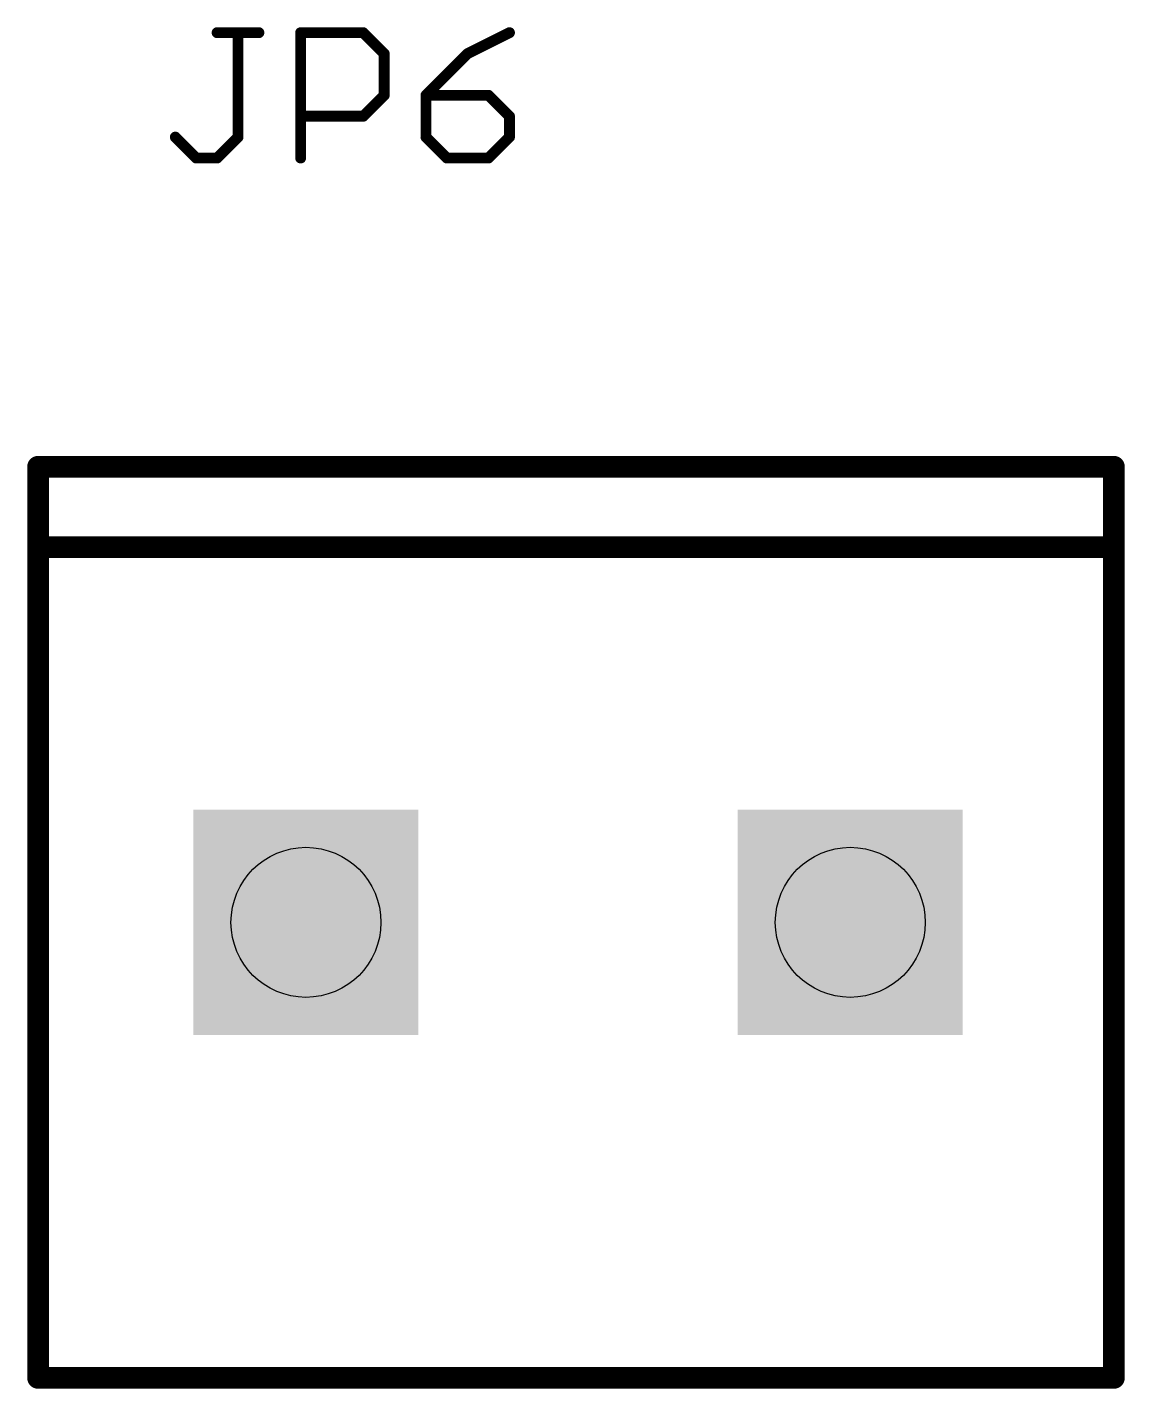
# Model space of a CAD drawing. Extents: x -132 to 146, y -142 to 112.
# Drawn here: x -131.63 to -121.39, y -141.89 to -129.19 of the extents above; entities that cross this region are included whole.
import ezdxf

# ---------------------------------------------------------------- set-up
doc = ezdxf.new("R2010")
doc.units = 0
for name, color, linetype in [('17', 82, 'CONTINUOUS'), ('21', 253, 'CONTINUOUS'), ('44', 253, 'CONTINUOUS')]:
    doc.layers.add(name, color=color, linetype=linetype)

# ---------------------------------------------------------------- blocks, each defined once
blk = doc.blocks.new('SQUAREP')
blk.add_solid([(-0.5, -0.5), (0.5, -0.5), (-0.5, 0.5), (0.5, 0.5)])

msp = doc.modelspace()

# ---------------------------------------------------------------- linework, layer by layer
at = {"layer": '21'}
for points, const_width in [([(-129.8614, -129.2408), (-129.4716, -129.2408)], 0.1016), ([(-129.6665, -130.2153), (-129.6665, -129.2408)], 0.1016), ([(-129.0818, -130.4102), (-129.0818, -129.2408)], 0.1016), ([(-129.0818, -129.2408), (-128.4971, -129.2408)], 0.1016), ([(-128.4971, -129.2408), (-128.3022, -129.4357)], 0.1016), ([(-127.1328, -129.2408), (-127.5226, -129.4357)], 0.1016), ([(-128.3022, -129.4357), (-128.3022, -129.8255)], 0.1016), ([(-127.5226, -129.4357), (-127.9124, -129.8255)], 0.1016), ([(-128.3022, -129.8255), (-128.4971, -130.0204)], 0.1016), ([(-127.9124, -129.8255), (-127.9124, -130.2153)], 0.1016), ([(-127.3277, -129.8255), (-127.9124, -129.8255)], 0.1016), ([(-127.1328, -130.0204), (-127.3277, -129.8255)], 0.1016), ([(-128.4971, -130.0204), (-129.0818, -130.0204)], 0.1016), ([(-127.1328, -130.2153), (-127.1328, -130.0204)], 0.1016), ([(-130.2512, -130.2153), (-130.0563, -130.4102)], 0.1016), ([(-129.8614, -130.4102), (-129.6665, -130.2153)], 0.1016), ([(-127.9124, -130.2153), (-127.7175, -130.4102)], 0.1016), ([(-127.3277, -130.4102), (-127.1328, -130.2153)], 0.1016), ([(-130.0563, -130.4102), (-129.8614, -130.4102)], 0.1016), ([(-127.7175, -130.4102), (-127.3277, -130.4102)], 0.1016), ([(-131.532, -133.291), (-121.492, -133.291)], 0.2032), ([(-131.532, -134.041), (-131.532, -133.291)], 0.2032), ([(-121.492, -133.291), (-121.492, -134.041)], 0.2032), ([(-131.532, -141.791), (-131.532, -134.041)], 0.2032), ([(-131.532, -134.041), (-121.492, -134.041)], 0.2032), ([(-121.492, -134.041), (-121.492, -141.791)], 0.2032), ([(-121.492, -141.791), (-131.532, -141.791)], 0.2032)]:
    msp.add_lwpolyline(points, dxfattribs=dict(at, const_width=const_width))
for points, const_width in [([(-129.8614, -129.2154, 1), (-129.8614, -129.2662)], 0.0508), ([(-129.6411, -129.2408, 1), (-129.6919, -129.2408)], 0.0508), ([(-129.4716, -129.2662, 1), (-129.4716, -129.2154)], 0.0508), ([(-129.0564, -129.2408, 1), (-129.1072, -129.2408)], 0.0508), ([(-129.0818, -129.2154, 1), (-129.0818, -129.2662)], 0.0508), ([(-128.4791, -129.2228, 1), (-128.5151, -129.2588)], 0.0508), ([(-128.4971, -129.2662, 1), (-128.4971, -129.2154)], 0.0508), ([(-127.1215, -129.2635, 1), (-127.1442, -129.2181)], 0.0508), ([(-128.2768, -129.4357, 1), (-128.3276, -129.4357)], 0.0508), ([(-128.3202, -129.4537, 1), (-128.2842, -129.4177)], 0.0508), ([(-127.534, -129.413, 1), (-127.5113, -129.4584)], 0.0508), ([(-127.5046, -129.4537, 1), (-127.5406, -129.4177)], 0.0508), ([(-128.3276, -129.8255, 1), (-128.2768, -129.8255)], 0.0508), ([(-128.2842, -129.8435, 1), (-128.3202, -129.8075)], 0.0508), ([(-127.9304, -129.8075, 1), (-127.8944, -129.8435)], 0.0508), ([(-127.887, -129.8255, 1), (-127.9378, -129.8255)], 0.0508), ([(-127.9124, -129.8001, 1), (-127.9124, -129.8509)], 0.0508), ([(-127.3097, -129.8075, 1), (-127.3457, -129.8435)], 0.0508), ([(-127.3277, -129.8509, 1), (-127.3277, -129.8001)], 0.0508), ([(-129.0818, -129.995, 1), (-129.0818, -130.0458)], 0.0508), ([(-128.5151, -130.0024, 1), (-128.4791, -130.0384)], 0.0508), ([(-128.4971, -130.0458, 1), (-128.4971, -129.995)], 0.0508), ([(-127.1074, -130.0204, 1), (-127.1582, -130.0204)], 0.0508), ([(-127.1508, -130.0384, 1), (-127.1148, -130.0024)], 0.0508), ([(-130.2332, -130.1973, 1), (-130.2692, -130.2333)], 0.0508), ([(-129.6919, -130.2153, 1), (-129.6411, -130.2153)], 0.0508), ([(-129.6485, -130.2333, 1), (-129.6845, -130.1973)], 0.0508), ([(-127.8944, -130.1973, 1), (-127.9304, -130.2333)], 0.0508), ([(-127.9378, -130.2153, 1), (-127.887, -130.2153)], 0.0508), ([(-127.1582, -130.2153, 1), (-127.1074, -130.2153)], 0.0508), ([(-127.1148, -130.2333, 1), (-127.1508, -130.1973)], 0.0508), ([(-130.0563, -130.3848, 1), (-130.0563, -130.4356)], 0.0508), ([(-130.0743, -130.4282, 1), (-130.0383, -130.3922)], 0.0508), ([(-129.8794, -130.3922, 1), (-129.8434, -130.4282)], 0.0508), ([(-129.8614, -130.4356, 1), (-129.8614, -130.3848)], 0.0508), ([(-129.1072, -130.4102, 1), (-129.0564, -130.4102)], 0.0508), ([(-127.7175, -130.3848, 1), (-127.7175, -130.4356)], 0.0508), ([(-127.7355, -130.4282, 1), (-127.6995, -130.3922)], 0.0508), ([(-127.3457, -130.3922, 1), (-127.3097, -130.4282)], 0.0508), ([(-127.3277, -130.4356, 1), (-127.3277, -130.3848)], 0.0508), ([(-131.532, -133.2402, 1), (-131.532, -133.3418)], 0.1016), ([(-131.4812, -133.291, 1), (-131.5828, -133.291)], 0.1016), ([(-121.4412, -133.291, 1), (-121.5428, -133.291)], 0.1016), ([(-121.492, -133.3418, 1), (-121.492, -133.2402)], 0.1016), ([(-131.4812, -134.041, 1), (-131.5828, -134.041)], 0.1016), ([(-131.532, -133.9902, 1), (-131.532, -134.0918)], 0.1016), ([(-131.5828, -134.041, 1), (-131.4812, -134.041)], 0.1016), ([(-121.4412, -134.041, 1), (-121.5428, -134.041)], 0.1016), ([(-121.5428, -134.041, 1), (-121.4412, -134.041)], 0.1016), ([(-121.492, -134.0918, 1), (-121.492, -133.9902)], 0.1016), ([(-131.532, -141.7402, 1), (-131.532, -141.8418)], 0.1016), ([(-131.5828, -141.791, 1), (-131.4812, -141.791)], 0.1016), ([(-121.5428, -141.791, 1), (-121.4412, -141.791)], 0.1016), ([(-121.492, -141.8418, 1), (-121.492, -141.7402)], 0.1016)]:
    msp.add_lwpolyline(points, format="xyb", dxfattribs=dict(at, const_width=const_width))
at = {"layer": '44'}
for centre in [(-129.032, -137.541), (-123.952, -137.541)]:
    msp.add_circle(centre, 0.7, dxfattribs=at)

# ---------------------------------------------------------------- block references
at = {"layer": '17', "xscale": 2.1, "yscale": 2.1}
for p in [(-129.032, -137.541), (-129.032, -137.541), (-123.952, -137.541), (-123.952, -137.541)]:
    msp.add_blockref('SQUAREP', p, dxfattribs=at)

doc.saveas('drawing.dxf')
